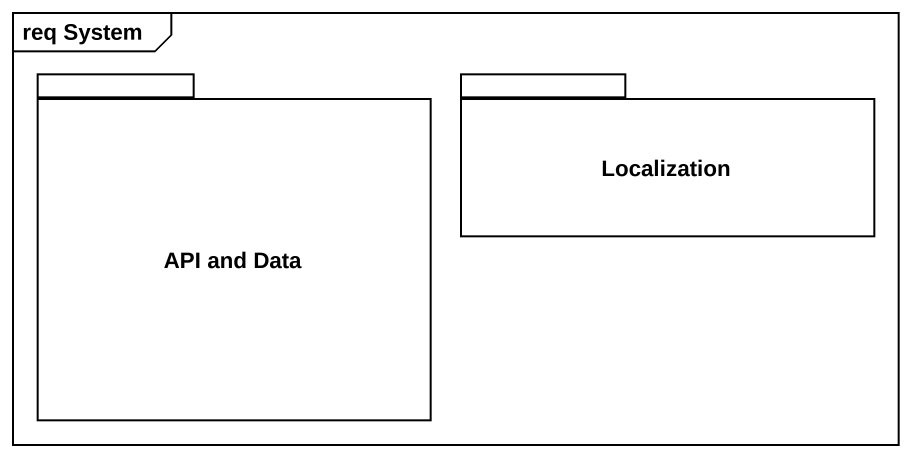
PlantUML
@startuml
mainframe req System
package "API and Data" as API_and_Data {
}
package Localization {
}
@enduml
